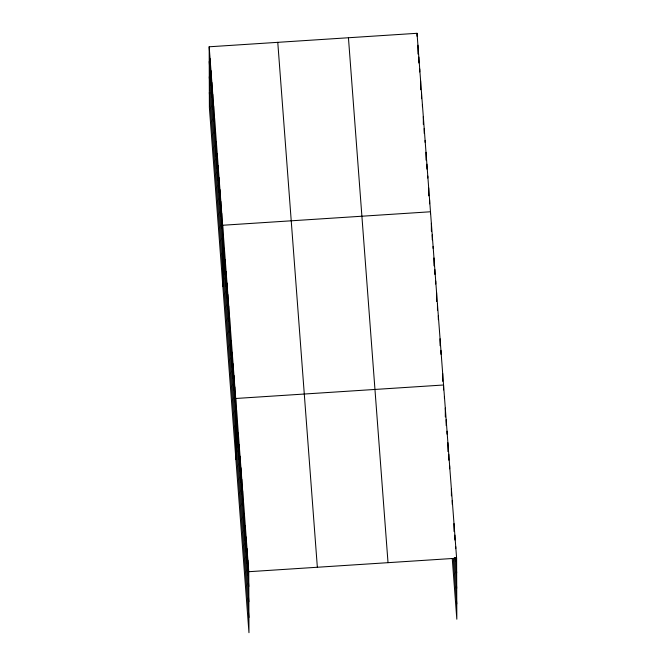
<?xml version="1.0" encoding="UTF-8"?>
<svg xmlns="http://www.w3.org/2000/svg" width="666" height="666" viewBox="0 0 666 666"><rect width="100%" height="100%" fill="white"/><g stroke="black" fill="none" stroke-linecap="round" stroke-linejoin="round"><path stroke-width="1" d="M209.174 46.787L248.759 571.703L248.967 632.7L209.39 107.775L209.174 46.787L417.033 33.3L456.61 558.225L456.826 619.213L452.256 558.591M248.759 571.703L456.61 558.225M455.502 557.592L456.66 572.985M454.395 557.45L456.718 588.245M453.363 558.732L456.768 603.962M348.443 37.746L388.02 562.67M277.772 42.333L317.349 567.257M209.224 61.547L248.809 586.471M209.282 76.798L248.859 601.723M209.332 92.524L248.918 617.44M455.744 546.678L455.744 548.642M455.777 557.5L455.794 561.438M454.87 535.123L454.886 540.051M453.996 523.576L454.029 531.451M452.256 500.482L452.272 504.42M451.39 488.936L451.415 495.82M449.642 465.834L449.658 468.789M448.776 454.287L448.792 460.189M447.902 442.74L447.935 451.598M447.036 431.193L447.044 434.14M446.162 419.647L446.187 425.549M445.296 408.091L445.321 416.949M444.422 396.545L444.43 398.518M443.564 389.918L443.548 384.998L235.697 398.484L235.906 459.473M442.682 373.451L442.707 381.327M440.942 350.358L440.95 354.287M440.068 338.803L440.093 345.696M438.328 315.709L438.336 319.647M437.454 304.162L437.479 310.065M436.588 292.615L436.613 301.473M435.714 281.06L435.722 284.016M434.84 269.514L434.856 274.434M433.974 257.967L433.999 265.842M433.1 246.42L433.108 248.385M432.234 234.873L432.251 239.793M431.36 223.318L431.385 231.194M430.494 213.744L430.486 211.771L222.635 225.258L222.844 286.247M429.595 199.875L429.603 203.813M428.696 187.979L428.721 195.854M427.797 176.082L427.805 178.047M426.898 164.177L426.914 169.106M426.007 152.281L426.032 160.156M425.108 140.384L425.116 142.349M424.209 128.488L424.225 133.408M423.31 116.592L423.343 124.459M422.411 104.687L422.419 106.66M421.52 92.79L421.536 98.693M420.621 80.894L420.654 89.752M419.722 68.998L419.73 71.945M418.822 57.093L418.847 63.004M417.932 45.196L417.957 54.054M417.033 33.3L417.041 36.255M247.885 560.156L247.935 574.925M247.011 548.609L247.069 563.369M246.145 537.062L246.195 551.823M245.271 525.516L245.321 540.276M244.405 513.969L244.455 528.729M243.531 502.414L243.581 517.182M242.657 490.867L242.715 505.627M241.791 479.32L241.841 494.08M240.917 467.773L240.967 482.534M240.051 456.227L240.101 470.987M239.177 444.672L239.227 459.44M238.303 433.125L238.361 447.885M237.437 421.578L237.487 436.338M236.563 410.031L236.613 424.791M234.823 386.938L234.873 401.698M233.949 375.383L234.007 390.151M233.083 363.836L233.133 378.596M232.209 352.289L232.259 367.049M231.343 340.742L231.393 355.502M230.469 329.195L230.519 343.956M229.595 317.64L229.653 332.409M228.729 306.094L228.779 320.854M227.855 294.547L227.905 309.307M226.989 283L227.039 297.76M226.115 271.453L226.165 286.214M225.241 259.898L225.299 274.667M224.375 248.351L224.425 263.12M223.501 236.805L223.551 251.565M221.736 213.361L221.786 228.122M220.837 201.457L220.887 216.225M219.938 189.56L219.996 204.329M219.047 177.664L219.097 192.424M218.148 165.767L218.198 180.528M217.249 153.871L217.299 168.631M216.35 141.966L216.4 156.735M215.459 130.07L215.509 144.83M214.56 118.173L214.61 132.934M213.661 106.277L213.711 121.037M212.762 94.381L212.812 109.141M211.863 82.476L211.921 97.244M210.972 70.579L211.022 85.34M210.073 58.683L210.123 73.443"/></g></svg>
